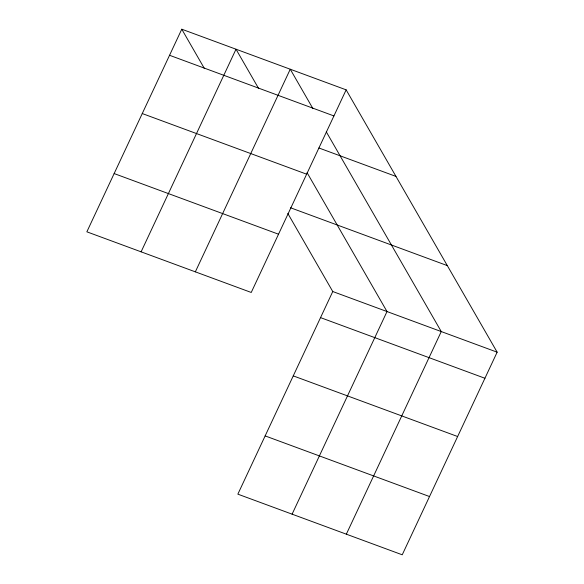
<?xml version="1.0" encoding="UTF-8"?>
<svg xmlns="http://www.w3.org/2000/svg" width="584" height="584" viewBox="0 0 584 584"><rect width="100%" height="100%" fill="white"/><g stroke="black" fill="none" stroke-linecap="round" stroke-linejoin="round"><path stroke-width="0.88" d="M181.77 29.2L86.855 231.819L251.237 292.467L346.144 89.848L181.77 29.2L204.458 68.62M141.102 251.835L236.009 49.217L258.705 88.637M195.341 271.845L290.255 69.226L312.951 108.646M287.832 213.467L332.763 291.533L237.856 494.152L402.23 554.8L497.145 352.181L346.144 89.848M292.095 514.168L387.009 311.549L307.089 172.689M346.341 534.178L441.256 331.559L326.295 131.838M169.55 55.283L333.931 115.931M318.901 147.978L395.974 176.419M142.255 113.544L306.637 174.185M290.562 207.78L447.315 265.611M114.143 173.565L278.524 234.206M332.763 291.533L497.145 352.181M320.55 317.623L484.924 378.264M293.256 375.877L457.637 436.525M265.143 435.898L429.525 496.546"/></g></svg>
